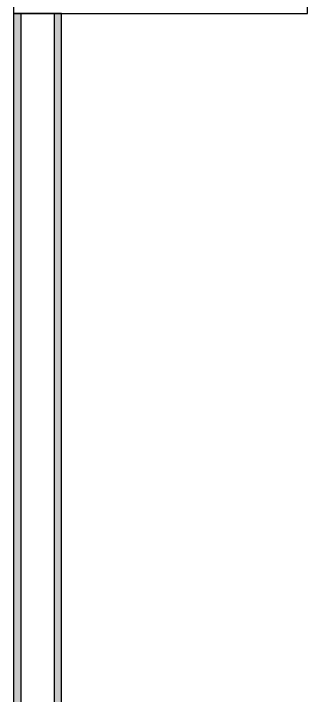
# Model space of a CAD drawing. Header units: millimetres. Extents: x 155920 to 295199, y -4084 to 97293.
# Drawn here: x 189399 to 190024, y 32377 to 33830 of the extents above; entities that cross this region are included whole.
import ezdxf

# ---------------------------------------------------------------- set-up
doc = ezdxf.new("R2010")
doc.units = ezdxf.units.MM
doc.header["$MEASUREMENT"] = 0
for name, color, linetype, lineweight in [('A-WALL', 7, 'CONTINUOUS', 9), ('A-WALL-PATT', 7, 'CONTINUOUS', 25), ('I-WALL', 7, 'CONTINUOUS', 9)]:
    doc.layers.add(name, color=color, linetype=linetype, lineweight=lineweight)

msp = doc.modelspace()

# ---------------------------------------------------------------- hatches: boundary and pattern name
at = {"layer": 'A-WALL-PATT', "lineweight": 5}
h = msp.add_hatch(color=256, dxfattribs=at)
h.paths.add_polyline_path([(189413.8, 28508.3), (189413.8, 28794.3), (189449.8, 28794.3), (189449.8, 28809.3), (189398.8, 28809.3), (189398.8, 28508.3)], flags=0)
h.paths.add_polyline_path([(189449.8, 29819.3), (189449.8, 29834.3), (189413.8, 29834.3), (189413.8, 33830.3), (189398.8, 33830.3), (189398.8, 29819.3)], flags=0)
at = {"layer": 'A-WALL-PATT', "lineweight": 9}
h = msp.add_hatch(color=256, dxfattribs=at)
h.paths.add_polyline_path([(189485.8, 28508.3), (189500.8, 28508.3), (189500.8, 28809.3), (189449.8, 28809.3), (189449.8, 28794.3), (189485.8, 28794.3), (189485.8, 28598.8)], flags=0)
h.paths.add_polyline_path([(189449.8, 29819.3), (189500.8, 29819.3), (189500.8, 33830.3), (189485.8, 33830.3), (189485.8, 29834.3), (189449.8, 29834.3)], flags=0)

# ---------------------------------------------------------------- linework, layer by layer
at = {"layer": 'A-WALL'}
for p, q in [((189413.8, 33830.3), (189413.8, 29834.3)), ((189414.8, 33830.3), (189414.8, 29835.3)), ((189484.8, 29835.3), (189484.8, 33830.3)), ((189485.8, 29834.3), (189485.8, 33830.3))]:
    msp.add_line(p, q, dxfattribs=at)
at = {"layer": 'I-WALL', "lineweight": 30}
for p, q in [((190024.4, 33830.3), (190024.4, 34245.3)), ((189398.8, 33845.3), (189398.8, 33830.3)), ((189398.8, 33830.3), (189398.8, 29819.3)), ((189500.8, 33830.3), (189398.8, 33830.3)), ((189398.8, 33830.3), (189954.4, 33830.3)), ((189500.8, 29819.3), (189500.8, 33830.3)), ((189954.4, 33830.3), (190009.4, 33830.3)), ((190009.4, 33830.3), (190024.4, 33830.3))]:
    msp.add_line(p, q, dxfattribs=at)

doc.saveas('drawing.dxf')
